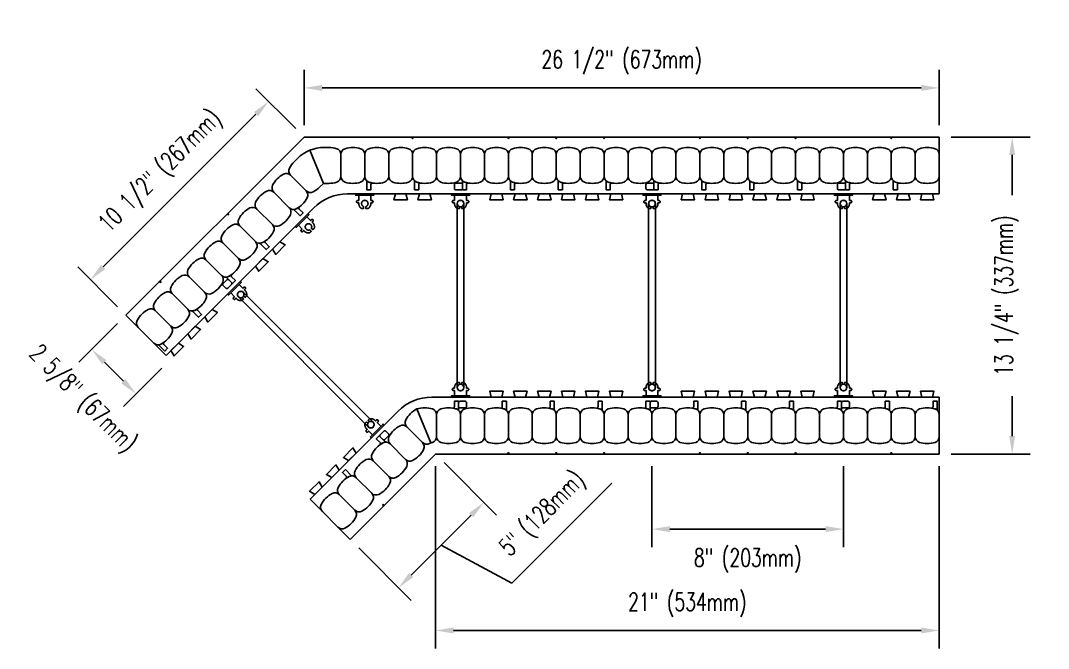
# Model space of a CAD drawing. Header units: inches. Extents: x 191.2 to 234.1, y 83.4 to 139.4.
# Drawn here: x 191.17 to 234.12, y 83.4 to 109.64 of the extents above; entities that cross this region are included whole.
import ezdxf

# ---------------------------------------------------------------- set-up
doc = ezdxf.new("R2010")
doc.units = ezdxf.units.IN
doc.header["$MEASUREMENT"] = 0
for name, color, linetype in [('line25', 2, 'Continuous'), ('LINE50', 5, 'Continuous'), ('LINE9', 9, 'Continuous'), ('TEXT', 4, 'Continuous')]:
    doc.layers.add(name, color=color, linetype=linetype)
doc.styles.add('DIM', font='romans.shx', dxfattribs={"width": 0.7})
doc.dimstyles.new('ext_8', dxfattribs={"dimscale": 8, "dimtxt": 0.09375, "dimasz": 0.09375, "dimexe": 0.09375, "dimexo": 0.0625, "dimgap": 0.0625, "dimtad": 1, "dimdec": 1, "dimzin": 3, "dimdsep": 46, "dimlunit": 4, "dimtxsty": 'DIM', "dimcen": 0.09, "dimdle": 0.09375, "dimclrt": 4, "dimadec": 0, "dimazin": 0, "dimtfac": 1, "dimtdec": 1, "dimtmove": 2, "dimatfit": 3, "dimfxl": 0, "dimfrac": 2, "dimtolj": 1, "dimtzin": 0, "dimarcsym": 0})

# ---------------------------------------------------------------- blocks, each defined once
blk = doc.blocks.new('*D16')
at = {"layer": 'Defpoints', "color": 0}
for p in [(229.556, 106.824), (203.025, 104.773), (229.556, 104.773)]:
    blk.add_point(p, dxfattribs=at)
at = {"layer": 'TEXT', "color": 0, "lineweight": -2}
for p, q in [((203.025, 105.273), (203.025, 107.574)), ((229.556, 105.273), (229.556, 107.574)), ((203.775, 106.824), (228.806, 106.824))]:
    blk.add_line(p, q, dxfattribs=at)
at = {"layer": 'TEXT', "color": 0}
for points in [[(203.775, 106.949), (203.775, 106.699), (203.025, 106.824)], [(228.806, 106.949), (228.806, 106.699), (229.556, 106.824)]]:
    blk.add_solid(points, dxfattribs=at)
at = {"layer": 'TEXT', "color": 4, "insert": (216.29, 107.895), "char_height": 0.75, "attachment_point": 5, "style": 'DIM'}
blk.add_mtext('\\A1;26 1/2" (673mm)', dxfattribs=at)
blk = doc.blocks.new('*D17')
at = {"layer": 'Defpoints', "color": 0}
for p in [(217.556, 91.523), (225.556, 91.523), (225.556, 88.388)]:
    blk.add_point(p, dxfattribs=at)
at = {"layer": 'TEXT', "color": 0, "lineweight": -2}
for p, q in [((217.556, 91.023), (217.556, 87.638)), ((225.556, 91.023), (225.556, 87.638)), ((218.306, 88.388), (224.806, 88.388))]:
    blk.add_line(p, q, dxfattribs=at)
at = {"layer": 'TEXT', "color": 0}
for points in [[(218.306, 88.513), (218.306, 88.263), (217.556, 88.388)], [(224.806, 88.513), (224.806, 88.263), (225.556, 88.388)]]:
    blk.add_solid(points, dxfattribs=at)
at = {"layer": 'TEXT', "color": 4, "insert": (221.556, 87.072), "char_height": 0.75, "attachment_point": 5, "style": 'DIM'}
blk.add_mtext('\\A1;8" (203mm)', dxfattribs=at)
blk = doc.blocks.new('*D18')
at = {"layer": 'Defpoints', "color": 0}
for p in [(229.556, 104.773), (232.605, 104.773), (229.556, 91.523)]:
    blk.add_point(p, dxfattribs=at)
at = {"layer": 'TEXT', "color": 0, "lineweight": -2}
for p, q in [((230.056, 104.773), (233.355, 104.773)), ((232.605, 104.023), (232.605, 102.348)), ((232.605, 92.273), (232.605, 93.948)), ((230.056, 91.523), (233.355, 91.523))]:
    blk.add_line(p, q, dxfattribs=at)
at = {"layer": 'TEXT', "color": 0}
for points in [[(232.48, 104.023), (232.73, 104.023), (232.605, 104.773)], [(232.48, 92.273), (232.73, 92.273), (232.605, 91.523)]]:
    blk.add_solid(points, dxfattribs=at)
at = {"layer": 'TEXT', "color": 4, "insert": (232.376, 98.148), "char_height": 0.75, "attachment_point": 5, "rotation": 90, "style": 'DIM'}
blk.add_mtext('\\A1;13 1/4" (337mm)', dxfattribs=at)
blk = doc.blocks.new('*D19')
at = {"layer": 'Defpoints', "color": 0}
for p in [(203.025, 104.773), (194.094, 98.811), (195.578, 97.327)]:
    blk.add_point(p, dxfattribs=at)
at = {"layer": 'TEXT', "color": 0, "lineweight": -2}
for p, q in [((202.671, 105.127), (201.01, 106.788)), ((201.01, 105.727), (194.624, 99.341)), ((195.225, 97.68), (193.564, 99.341))]:
    blk.add_line(p, q, dxfattribs=at)
at = {"layer": 'TEXT', "color": 0}
for points in [[(200.922, 105.816), (201.099, 105.639), (201.541, 106.258)], [(194.536, 99.43), (194.713, 99.253), (194.094, 98.811)]]:
    blk.add_solid(points, dxfattribs=at)
at = {"layer": 'TEXT', "color": 4, "insert": (197.06, 103.292), "char_height": 0.75, "attachment_point": 5, "rotation": 45, "style": 'DIM'}
blk.add_mtext('\\A1;10 1/2" (267mm)', dxfattribs=at)
blk = doc.blocks.new('*D20')
at = {"layer": 'Defpoints', "color": 0}
for p in [(195.578, 97.327), (197.435, 95.47), (196, 94.036)]:
    blk.add_point(p, dxfattribs=at)
at = {"layer": 'TEXT', "color": 0, "lineweight": -2}
for p, q in [((195.225, 96.973), (193.614, 95.362)), ((194.674, 95.362), (195.47, 94.566)), ((197.081, 95.117), (195.47, 93.506))]:
    blk.add_line(p, q, dxfattribs=at)
at = {"layer": 'TEXT', "color": 0}
for points in [[(194.763, 95.45), (194.586, 95.273), (194.144, 95.892)], [(195.558, 94.655), (195.381, 94.478), (196, 94.036)]]:
    blk.add_solid(points, dxfattribs=at)
at = {"layer": 'TEXT', "color": 4, "insert": (193.722, 93.791), "char_height": 0.75, "attachment_point": 5, "rotation": 315, "style": 'DIM'}
blk.add_mtext('\\A1;2 5/8" (67mm)', dxfattribs=at)
blk = doc.blocks.new('WEB8_CENTRE_TOP')
at = {"layer": 'LINE9'}
for p, q in [((-0.141, 7.688), (-0.141, 0)), ((0.141, 7.688), (0.141, 0))]:
    blk.add_line(p, q, dxfattribs=at)
for centre in [(0, 7.688), (0, 0)]:
    blk.add_circle(centre, 0.141, dxfattribs=at)
blk = doc.blocks.new('Connector')
blk.add_point((0.271, 0))
at = {"layer": 'LINE9'}
for p, q in [((0, 0.375), (0, -0.375)), ((0.062, -0.375), (0.062, 0.375)), ((0.281, 0.25), (0.062, 0.25))]:
    blk.add_line(p, q, dxfattribs=at)
for points, weights in [([(0.007, 0.375), (0.004, 0.375), (0, 0.375)], [1, 0.972587069138, 0.950305488115]), ([(0.327, 0.343), (0.308, 0.343), (0.281, 0.317), (0.281, 0.297)], [1, 0.85355339, 0.85355339, 1]), ([(0.328, 0.343), (0.327, 0.343), (0.327, 0.343)], [1, 0.70710678, 1]), ([(0.375, 0.297), (0.375, 0.317), (0.348, 0.343), (0.329, 0.343)], [1, 0.85355339, 0.85355339, 1]), ([(0.406, 0.25), (0.546, 0.25), (0.619, 0.131)], [0.958404415409, 0.794674173519, 0.864651571113]), ([(0.619, 0.052), (0.612, 0.049), (0.604, 0.049)], [0.83615024178, 0.892081430621, 1]), ([(0, -0.375), (0.004, -0.375), (0.007, -0.375)], [0.950305488115, 0.972587069138, 1]), ([(0.281, -0.297), (0.281, -0.317), (0.308, -0.343), (0.327, -0.343)], [1, 0.85355339, 0.85355339, 1]), ([(0.327, -0.343), (0.281, -0.343), (0.281, -0.297)], [1, 0.70710678, 1]), ([(0.329, -0.343), (0.348, -0.343), (0.375, -0.317), (0.375, -0.297)], [1, 0.85355339, 0.85355339, 1]), ([(0.375, -0.297), (0.375, -0.343), (0.329, -0.343)], [1, 0.70710678, 1]), ([(0.619, -0.131), (0.546, -0.25), (0.406, -0.25)], [0.864651574428, 0.794674169686, 0.958404415195]), ([(0.604, -0.049), (0.612, -0.049), (0.619, -0.052)], [1, 0.89208144177, 0.836150253337])]:
    blk.add_rational_spline(points, weights, degree=2, dxfattribs=at)
for points, degree in [([(0, 0.375), (0.002, 0.375), (0.005, 0.375), (0.007, 0.375)], 3), ([(0.007, 0.375), (0.021, 0.375), (0.051, 0.375), (0.062, 0.375), (0.062, 0.375)], 3), ([(0.281, 0.25), (0.281, 0.297)], 1), ([(0.327, 0.343), (0.327, 0.343), (0.328, 0.343), (0.328, 0.343)], 3), ([(0.328, 0.343), (0.329, 0.343), (0.329, 0.343), (0.329, 0.343)], 3), ([(0.375, 0.25), (0.375, 0.297)], 1), ([(0.406, 0.25), (0.375, 0.25)], 1), ([(0.406, 0.25), (0.406, 0.25)], 1), ([(0.406, 0.25), (0.406, 0.25)], 1), ([(0.406, 0.25), (0.406, 0.25)], 1), ([(0.406, 0.25), (0.406, 0.25)], 1), ([(0.406, 0.25), (0.406, 0.25)], 1), ([(0.406, 0.25), (0.406, 0.25)], 1), ([(0.406, 0.25), (0.406, 0.25)], 1), ([(0.406, 0.25), (0.406, 0.25)], 1), ([(0.406, 0.25), (0.406, 0.25)], 1), ([(0.406, 0.25), (0.406, 0.25)], 1), ([(0.406, 0.25), (0.406, 0.25)], 1), ([(0.406, 0.25), (0.406, 0.25)], 1), ([(0.406, 0.25), (0.406, 0.25)], 1), ([(0.406, 0.25), (0.406, 0.25)], 1), ([(0.406, 0.25), (0.406, 0.25)], 1), ([(0.406, 0.25), (0.406, 0.25)], 1), ([(0.406, 0.25), (0.406, 0.25)], 1), ([(0.406, 0.25), (0.406, 0.25)], 1), ([(0.406, 0.25), (0.406, 0.25)], 1), ([(0.406, 0.25), (0.406, 0.25)], 1), ([(0.406, 0.25), (0.406, 0.25)], 1), ([(0.406, 0.25), (0.406, 0.25)], 1), ([(0.406, 0.25), (0.406, 0.25)], 1), ([(0.406, 0.25), (0.406, 0.25)], 1), ([(0.604, 0.049), (0.532, 0.049)], 1), ([(0.532, 0.049), (0.532, 0.049)], 1), ([(0.532, 0.049), (0.532, 0.049)], 1), ([(0.532, 0.049), (0.532, 0.049)], 1), ([(0.532, 0.049), (0.532, 0.049)], 1), ([(0.532, 0.049), (0.532, 0.049)], 1), ([(0.532, 0.049), (0.532, 0.049)], 1), ([(0.532, 0.049), (0.532, 0.049)], 1), ([(0.532, 0.049), (0.532, 0.049)], 1), ([(0.532, 0.049), (0.532, 0.049)], 1), ([(0.532, 0.049), (0.532, 0.049)], 1), ([(0.604, 0.049), (0.609, 0.049), (0.614, 0.05), (0.619, 0.052)], 3), ([(0.604, 0.049), (0.604, 0.049)], 1), ([(0.604, 0.049), (0.604, 0.049)], 1), ([(0.604, 0.049), (0.604, 0.049)], 1), ([(0.604, 0.049), (0.604, 0.049)], 1), ([(0.619, 0.131), (0.619, 0.052)], 1), ([(0.619, 0.131), (0.619, 0.131)], 1), ([(0.619, 0.131), (0.619, 0.131)], 1), ([(0.619, 0.131), (0.619, 0.131)], 1), ([(0.619, 0.131), (0.619, 0.131)], 1), ([(0.007, -0.375), (0.005, -0.375), (0.002, -0.375), (0, -0.375)], 3), ([(0.062, -0.375), (0.062, -0.375), (0.051, -0.375), (0.021, -0.375), (0.007, -0.375)], 3), ([(0.062, -0.25), (0.281, -0.25)], 1), ([(0.281, -0.297), (0.281, -0.25)], 1), ([(0.281, -0.25), (0.281, -0.297)], 1), ([(0.328, -0.343), (0.328, -0.343), (0.327, -0.343), (0.327, -0.343)], 3), ([(0.329, -0.343), (0.329, -0.343), (0.329, -0.343), (0.328, -0.343)], 3), ([(0.375, -0.25), (0.375, -0.297)], 1), ([(0.375, -0.297), (0.375, -0.25)], 1), ([(0.406, -0.25), (0.375, -0.25)], 1), ([(0.406, -0.25), (0.406, -0.25)], 1), ([(0.406, -0.25), (0.406, -0.25)], 1), ([(0.406, -0.25), (0.406, -0.25)], 1), ([(0.406, -0.25), (0.406, -0.25)], 1), ([(0.406, -0.25), (0.406, -0.25)], 1), ([(0.406, -0.25), (0.406, -0.25)], 1), ([(0.406, -0.25), (0.406, -0.25)], 1), ([(0.406, -0.25), (0.406, -0.25)], 1), ([(0.406, -0.25), (0.406, -0.25)], 1), ([(0.406, -0.25), (0.406, -0.25)], 1), ([(0.406, -0.25), (0.406, -0.25)], 1), ([(0.532, -0.049), (0.604, -0.049)], 1), ([(0.604, -0.049), (0.58, -0.049), (0.556, -0.049), (0.532, -0.049)], 3), ([(0.532, -0.049), (0.532, -0.049)], 1), ([(0.532, -0.049), (0.532, -0.049)], 1), ([(0.532, -0.049), (0.532, -0.049)], 1), ([(0.532, -0.049), (0.532, -0.049)], 1), ([(0.619, -0.052), (0.614, -0.05), (0.609, -0.049), (0.604, -0.049)], 3), ([(0.604, -0.049), (0.604, -0.049)], 1), ([(0.604, -0.049), (0.604, -0.049)], 1), ([(0.604, -0.049), (0.604, -0.049)], 1), ([(0.604, -0.049), (0.604, -0.049)], 1), ([(0.604, -0.049), (0.604, -0.049)], 1), ([(0.604, -0.049), (0.604, -0.049)], 1), ([(0.604, -0.049), (0.604, -0.049)], 1), ([(0.604, -0.049), (0.604, -0.049)], 1), ([(0.619, -0.052), (0.619, -0.131)], 1), ([(0.619, -0.131), (0.619, -0.131)], 1), ([(0.619, -0.131), (0.619, -0.131)], 1), ([(0.619, -0.131), (0.619, -0.131)], 1), ([(0.619, -0.131), (0.619, -0.131)], 1)]:
    blk.add_open_spline(points, degree=degree, dxfattribs=at)
for points, weights, knots in [([(0.062, 0.375), (0.062, 0.375), (0.046, 0.375), (0.03, 0.375), (0.007, 0.375)], [0.868718858569, 0.861102746415, 1, 0.861102734288, 0.868718859898], [0, 0, 0, 0.5, 0.5, 1, 1, 1]), ([(0.532, 0.049), (0.472, 0.203), (0.333, 0.113), (0.157, 0), (0.333, -0.113), (0.472, -0.203), (0.532, -0.049)], [0.899508922286, 0.599718215298, 1, 0.54226024, 1, 0.599718224335, 0.899508908749], [0, 0, 0, 0.318112, 0.318112, 0.681888, 0.681888, 1, 1, 1]), ([(0.007, -0.375), (0.03, -0.375), (0.046, -0.375), (0.062, -0.375), (0.062, -0.375)], [0.868718859319, 0.861102739573, 1, 0.861102742958, 0.868718858948], [0, 0, 0, 0.5, 0.5, 1, 1, 1])]:
    blk.add_rational_spline(points, weights, degree=2, knots=knots, dxfattribs=at)
blk = doc.blocks.new('*D22')
at = {"layer": 'Defpoints', "color": 0}
for p in [(208.513, 91.523), (204.948, 87.957), (206.967, 85.938)]:
    blk.add_point(p, dxfattribs=at)
at = {"layer": 'TEXT', "color": 0, "lineweight": -2}
for p, q in [((208.867, 91.17), (211.063, 88.974)), ((211.704, 86.13), (215.876, 90.302)), ((210.002, 88.974), (207.497, 86.469)), ((208.75, 87.721), (211.704, 86.13)), ((205.301, 87.604), (207.497, 85.408))]:
    blk.add_line(p, q, dxfattribs=at)
at = {"layer": 'TEXT', "color": 0}
for points in [[(209.914, 89.062), (210.09, 88.885), (210.532, 89.504)], [(207.409, 86.557), (207.585, 86.38), (206.967, 85.938)]]:
    blk.add_solid(points, dxfattribs=at)
at = {"layer": 'TEXT', "color": 4, "insert": (213.033, 88.974), "char_height": 0.75, "attachment_point": 5, "rotation": 45, "style": 'DIM'}
blk.add_mtext('\\A1;5" (128mm)', dxfattribs=at)
blk = doc.blocks.new('*D23')
at = {"layer": 'Defpoints', "color": 0}
for p in [(208.513, 91.523), (229.556, 91.523), (229.556, 84.151)]:
    blk.add_point(p, dxfattribs=at)
at = {"layer": 'TEXT', "color": 0, "lineweight": -2}
for p, q in [((208.513, 91.023), (208.513, 83.401)), ((229.556, 91.023), (229.556, 83.401)), ((209.263, 84.151), (228.806, 84.151))]:
    blk.add_line(p, q, dxfattribs=at)
at = {"layer": 'TEXT', "color": 0}
for points in [[(209.263, 84.276), (209.263, 84.026), (208.513, 84.151)], [(228.806, 84.276), (228.806, 84.026), (229.556, 84.151)]]:
    blk.add_solid(points, dxfattribs=at)
at = {"layer": 'TEXT', "color": 4, "insert": (219.035, 85.222), "char_height": 0.75, "attachment_point": 5, "style": 'DIM'}
blk.add_mtext('\\A1;21" (534mm)', dxfattribs=at)

msp = doc.modelspace()

# ---------------------------------------------------------------- linework, layer by layer
at = {"layer": 'line25'}
for p, q in [((204.837, 102.398), (229.556, 102.398)), ((197.258, 95.647), (203.423, 101.812)), ((208.358, 93.898), (229.556, 93.898)), ((203.268, 89.637), (206.944, 93.312))]:
    msp.add_line(p, q, dxfattribs=at)
for points in [[(206.837, 102.398), (206.775, 102.148), (207.337, 102.148), (207.275, 102.398)], [(207.837, 102.398), (207.775, 102.148), (208.337, 102.148), (208.275, 102.398)], [(210.837, 102.398), (210.775, 102.148), (211.337, 102.148), (211.275, 102.398)], [(211.837, 102.398), (211.775, 102.148), (212.337, 102.148), (212.275, 102.398)], [(212.837, 102.398), (212.775, 102.148), (213.337, 102.148), (213.275, 102.398)], [(213.837, 102.398), (213.775, 102.148), (214.337, 102.148), (214.275, 102.398)], [(214.837, 102.398), (214.775, 102.148), (215.337, 102.148), (215.275, 102.398)], [(215.837, 102.398), (215.775, 102.148), (216.337, 102.148), (216.275, 102.398)], [(218.837, 102.398), (218.775, 102.148), (219.337, 102.148), (219.275, 102.398)], [(219.837, 102.398), (219.775, 102.148), (220.337, 102.148), (220.275, 102.398)], [(220.837, 102.398), (220.775, 102.148), (221.337, 102.148), (221.275, 102.398)], [(221.837, 102.398), (221.775, 102.148), (222.337, 102.148), (222.275, 102.398)], [(222.837, 102.398), (222.775, 102.148), (223.337, 102.148), (223.275, 102.398)], [(223.837, 102.398), (223.775, 102.148), (224.337, 102.148), (224.275, 102.398)], [(226.837, 102.398), (226.775, 102.148), (227.337, 102.148), (227.275, 102.398)], [(227.837, 102.398), (227.775, 102.148), (228.337, 102.148), (228.275, 102.398)], [(228.837, 102.398), (228.775, 102.148), (229.337, 102.148), (229.275, 102.398)], [(201.699, 100.089), (201.832, 99.868), (202.23, 100.265), (202.009, 100.398)], [(200.992, 99.382), (201.125, 99.161), (201.523, 99.558), (201.302, 99.691)], [(198.871, 97.26), (199.004, 97.039), (199.401, 97.437), (199.18, 97.57)], [(198.164, 96.553), (198.296, 96.332), (198.694, 96.73), (198.473, 96.863)], [(197.457, 95.846), (197.589, 95.625), (197.987, 96.023), (197.766, 96.156)], [(210.837, 93.898), (210.775, 94.148), (211.337, 94.148), (211.275, 93.898)], [(211.837, 93.898), (211.775, 94.148), (212.337, 94.148), (212.275, 93.898)], [(212.837, 93.898), (212.775, 94.148), (213.337, 94.148), (213.275, 93.898)], [(213.837, 93.898), (213.775, 94.148), (214.337, 94.148), (214.275, 93.898)], [(214.837, 93.898), (214.775, 94.148), (215.337, 94.148), (215.275, 93.898)], [(215.837, 93.898), (215.775, 94.148), (216.337, 94.148), (216.275, 93.898)], [(218.837, 93.898), (218.775, 94.148), (219.337, 94.148), (219.275, 93.898)], [(219.837, 93.898), (219.775, 94.148), (220.337, 94.148), (220.275, 93.898)], [(220.837, 93.898), (220.775, 94.148), (221.337, 94.148), (221.275, 93.898)], [(221.837, 93.898), (221.775, 94.148), (222.337, 94.148), (222.275, 93.898)], [(222.837, 93.898), (222.775, 94.148), (223.337, 94.148), (223.275, 93.898)], [(223.837, 93.898), (223.775, 94.148), (224.337, 94.148), (224.275, 93.898)], [(226.837, 93.898), (226.775, 94.148), (227.337, 94.148), (227.275, 93.898)], [(227.837, 93.898), (227.775, 94.148), (228.337, 94.148), (228.275, 93.898)], [(228.837, 93.898), (228.775, 94.148), (229.337, 94.148), (229.275, 93.898)], [(204.881, 91.25), (204.66, 91.383), (205.058, 91.78), (205.191, 91.559)], [(204.174, 90.543), (203.953, 90.675), (204.351, 91.073), (204.484, 90.852)], [(203.467, 89.836), (203.246, 89.968), (203.644, 90.366), (203.777, 90.145)]]:
    msp.add_lwpolyline(points, close=True, dxfattribs=at)
for centre in [(204.837, 100.398), (208.358, 91.898)]:
    msp.add_arc(centre, 2, 90, 135, dxfattribs=at)
at = {"layer": 'LINE50'}
for p, q in [((203.025, 104.773), (195.578, 97.327)), ((229.556, 104.773), (203.025, 104.773)), ((229.556, 102.398), (229.556, 104.773)), ((195.578, 97.327), (197.258, 95.647)), ((229.556, 93.898), (229.556, 91.523)), ((208.513, 91.523), (204.948, 87.957)), ((229.556, 91.523), (208.513, 91.523)), ((204.948, 87.957), (203.268, 89.637))]:
    msp.add_line(p, q, dxfattribs=at)
at = {"layer": 'LINE9'}
for p, q in [((203.828, 102.836), (203.255, 104.217)), ((204.056, 104.336), (203.853, 104.336)), ((202.605, 103.735), (202.749, 103.878)), ((203.666, 102.674), (203.828, 102.836)), ((204.056, 102.836), (203.828, 102.836)), ((209.577, 102.567), (209.556, 102.567)), ((209.535, 93.73), (209.556, 93.73)), ((207.732, 93.41), (208.318, 91.994))]:
    msp.add_line(p, q, dxfattribs=at)
for points in [[(207.587, 104.773), (207.556, 104.709), (207.525, 104.773)], [(211.587, 104.773), (211.556, 104.709), (211.525, 104.773)], [(213.587, 104.773), (213.556, 104.709), (213.525, 104.773)], [(215.587, 104.773), (215.556, 104.709), (215.525, 104.773)], [(219.587, 104.773), (219.556, 104.709), (219.525, 104.773)], [(221.587, 104.773), (221.556, 104.709), (221.525, 104.773)], [(223.587, 104.773), (223.556, 104.709), (223.525, 104.773)], [(227.587, 104.773), (227.556, 104.709), (227.525, 104.773)], [(199.843, 101.591), (199.867, 101.524), (199.799, 101.547)], [(197.015, 98.763), (197.038, 98.695), (196.971, 98.719)], [(211.587, 91.523), (211.556, 91.588), (211.525, 91.523)], [(213.587, 91.523), (213.556, 91.588), (213.525, 91.523)], [(215.587, 91.523), (215.556, 91.588), (215.525, 91.523)], [(219.587, 91.523), (219.556, 91.588), (219.525, 91.523)], [(221.587, 91.523), (221.556, 91.588), (221.525, 91.523)], [(223.587, 91.523), (223.556, 91.588), (223.525, 91.523)], [(227.587, 91.523), (227.556, 91.588), (227.525, 91.523)], [(206.384, 89.394), (206.316, 89.417), (206.34, 89.35)]]:
    msp.add_lwpolyline(points, close=True, dxfattribs=at)
for points in [[(204.056, 102.836, 0.078351), (204.383, 102.887, 0.325305), (204.556, 103.125), (204.556, 104.046, 0.325305), (204.383, 104.284, 0.078351), (204.056, 104.336, 0.325305)], [(202.605, 103.735, 0.078351), (202.411, 103.467, 0.325305), (202.456, 103.177), (203.108, 102.525, 0.325305), (203.398, 102.479, 0.157671)], [(203.398, 102.479, 0.078351), (203.666, 102.674, 0.325305)], [(207.272, 92.949, -0.156977), (207.732, 93.41, -0.325305)], [(208.383, 93.409, 0.156977), (207.732, 93.41, 0.325305)], [(208.318, 91.994, 0.015781), (208.383, 92.012, 0.325305), (208.556, 92.25), (208.556, 93.171, 0.325305), (208.383, 93.409, 0.157671)], [(208.318, 91.994, -0.015781), (208.26, 91.961, -0.325305), (207.969, 92.007), (207.318, 92.658, -0.325305), (207.272, 92.949, -0.157671)]]:
    msp.add_lwpolyline(points, format="xyb", dxfattribs=at)
for points in [[(204.729, 102.887, 0.157671), (205.383, 102.887, 0.325305), (205.556, 103.125), (205.556, 104.046, 0.325305), (205.383, 104.284, 0.157671), (204.729, 104.284, 0.325305), (204.556, 104.046), (204.556, 103.125, 0.325305)], [(205.729, 102.887, 0.157671), (206.383, 102.887, 0.325305), (206.556, 103.125), (206.556, 104.046, 0.325305), (206.383, 104.284, 0.157671), (205.729, 104.284, 0.325305), (205.556, 104.046), (205.556, 103.125, 0.325305)], [(206.729, 102.887, 0.157671), (207.383, 102.887, 0.325305), (207.556, 103.125), (207.556, 104.046, 0.325305), (207.383, 104.284, 0.157671), (206.729, 104.284, 0.325305), (206.556, 104.046), (206.556, 103.125, 0.325305)], [(207.729, 102.887, 0.157671), (208.383, 102.887, 0.325305), (208.556, 103.125), (208.556, 104.046, 0.325305), (208.383, 104.284, 0.157671), (207.729, 104.284, 0.325305), (207.556, 104.046), (207.556, 103.125, 0.325305)], [(208.729, 102.887, 0.157671), (209.383, 102.887, 0.325305), (209.556, 103.125), (209.556, 104.046, 0.325305), (209.383, 104.284, 0.157671), (208.729, 104.284, 0.325305), (208.556, 104.046), (208.556, 103.125, 0.325305)], [(209.729, 102.887, 0.157671), (210.383, 102.887, 0.325305), (210.556, 103.125), (210.556, 104.046, 0.325305), (210.383, 104.284, 0.157671), (209.729, 104.284, 0.325305), (209.556, 104.046), (209.556, 103.125, 0.325305)], [(210.729, 102.887, 0.157671), (211.383, 102.887, 0.325305), (211.556, 103.125), (211.556, 104.046, 0.325305), (211.383, 104.284, 0.157671), (210.729, 104.284, 0.325305), (210.556, 104.046), (210.556, 103.125, 0.325305)], [(211.729, 102.887, 0.157671), (212.383, 102.887, 0.325305), (212.556, 103.125), (212.556, 104.046, 0.325305), (212.383, 104.284, 0.157671), (211.729, 104.284, 0.325305), (211.556, 104.046), (211.556, 103.125, 0.325305)], [(212.729, 102.887, 0.157671), (213.383, 102.887, 0.325305), (213.556, 103.125), (213.556, 104.046, 0.325305), (213.383, 104.284, 0.157671), (212.729, 104.284, 0.325305), (212.556, 104.046), (212.556, 103.125, 0.325305)], [(213.729, 102.887, 0.157671), (214.383, 102.887, 0.325305), (214.556, 103.125), (214.556, 104.046, 0.325305), (214.383, 104.284, 0.157671), (213.729, 104.284, 0.325305), (213.556, 104.046), (213.556, 103.125, 0.325305)], [(214.729, 102.887, 0.157671), (215.383, 102.887, 0.325305), (215.556, 103.125), (215.556, 104.046, 0.325305), (215.383, 104.284, 0.157671), (214.729, 104.284, 0.325305), (214.556, 104.046), (214.556, 103.125, 0.325305)], [(215.729, 102.887, 0.157671), (216.383, 102.887, 0.325305), (216.556, 103.125), (216.556, 104.046, 0.325305), (216.383, 104.284, 0.157671), (215.729, 104.284, 0.325305), (215.556, 104.046), (215.556, 103.125, 0.325305)], [(216.729, 102.887, 0.157671), (217.383, 102.887, 0.325305), (217.556, 103.125), (217.556, 104.046, 0.325305), (217.383, 104.284, 0.157671), (216.729, 104.284, 0.325305), (216.556, 104.046), (216.556, 103.125, 0.325305)], [(217.729, 102.887, 0.157671), (218.383, 102.887, 0.325305), (218.556, 103.125), (218.556, 104.046, 0.325305), (218.383, 104.284, 0.157671), (217.729, 104.284, 0.325305), (217.556, 104.046), (217.556, 103.125, 0.325305)], [(218.729, 102.887, 0.157671), (219.383, 102.887, 0.325305), (219.556, 103.125), (219.556, 104.046, 0.325305), (219.383, 104.284, 0.157671), (218.729, 104.284, 0.325305), (218.556, 104.046), (218.556, 103.125, 0.325305)], [(219.729, 102.887, 0.157671), (220.383, 102.887, 0.325305), (220.556, 103.125), (220.556, 104.046, 0.325305), (220.383, 104.284, 0.157671), (219.729, 104.284, 0.325305), (219.556, 104.046), (219.556, 103.125, 0.325305)], [(220.729, 102.887, 0.157671), (221.383, 102.887, 0.325305), (221.556, 103.125), (221.556, 104.046, 0.325305), (221.383, 104.284, 0.157671), (220.729, 104.284, 0.325305), (220.556, 104.046), (220.556, 103.125, 0.325305)], [(221.729, 102.887, 0.157671), (222.383, 102.887, 0.325305), (222.556, 103.125), (222.556, 104.046, 0.325305), (222.383, 104.284, 0.157671), (221.729, 104.284, 0.325305), (221.556, 104.046), (221.556, 103.125, 0.325305)], [(222.729, 102.887, 0.157671), (223.383, 102.887, 0.325305), (223.556, 103.125), (223.556, 104.046, 0.325305), (223.383, 104.284, 0.157671), (222.729, 104.284, 0.325305), (222.556, 104.046), (222.556, 103.125, 0.325305)], [(223.729, 102.887, 0.157671), (224.383, 102.887, 0.325305), (224.556, 103.125), (224.556, 104.046, 0.325305), (224.383, 104.284, 0.157671), (223.729, 104.284, 0.325305), (223.556, 104.046), (223.556, 103.125, 0.325305)], [(224.729, 102.887, 0.157671), (225.383, 102.887, 0.325305), (225.556, 103.125), (225.556, 104.046, 0.325305), (225.383, 104.284, 0.157671), (224.729, 104.284, 0.325305), (224.556, 104.046), (224.556, 103.125, 0.325305)], [(225.729, 102.887, 0.157671), (226.383, 102.887, 0.325305), (226.556, 103.125), (226.556, 104.046, 0.325305), (226.383, 104.284, 0.157671), (225.729, 104.284, 0.325305), (225.556, 104.046), (225.556, 103.125, 0.325305)], [(226.729, 102.887, 0.157671), (227.383, 102.887, 0.325305), (227.556, 103.125), (227.556, 104.046, 0.325305), (227.383, 104.284, 0.157671), (226.729, 104.284, 0.325305), (226.556, 104.046), (226.556, 103.125, 0.325305)], [(227.729, 102.887, 0.157671), (228.383, 102.887, 0.325305), (228.556, 103.125), (228.556, 104.046, 0.325305), (228.383, 104.284, 0.157671), (227.729, 104.284, 0.325305), (227.556, 104.046), (227.556, 103.125, 0.325305)], [(228.729, 102.887, 0.157671), (229.383, 102.887, 0.325305), (229.556, 103.125), (229.556, 104.046, 0.325305), (229.383, 104.284, 0.157671), (228.729, 104.284, 0.325305), (228.556, 104.046), (228.556, 103.125, 0.325305)], [(202.691, 101.772, 0.157671), (203.154, 102.235, 0.325305), (203.108, 102.525), (202.456, 103.177, 0.325305), (202.166, 103.222, 0.157671), (201.704, 102.76, 0.325305), (201.749, 102.469), (202.401, 101.818, 0.325305)], [(205.729, 102.887, 0.037267), (205.883, 102.85, 0.463036), (205.81, 102.788), (205.81, 102.567), (205.639, 102.567), (205.639, 102.913, 0.189002), (205.623, 102.955, 0.128407)], [(207.729, 102.887, 0.037267), (207.883, 102.85, 0.463036), (207.81, 102.788), (207.81, 102.567), (207.639, 102.567), (207.639, 102.913, 0.189002), (207.623, 102.955, 0.128407)], [(209.364, 102.567), (209.577, 102.567, 0.414214), (209.639, 102.629), (209.639, 102.782, 0.414214), (209.577, 102.844), (209.364, 102.844, 0.414214), (209.302, 102.782), (209.302, 102.629, 0.414214)], [(209.729, 102.887, 0.037267), (209.883, 102.85, 0.463036), (209.81, 102.788), (209.81, 102.567), (209.639, 102.567), (209.639, 102.913, 0.189002), (209.623, 102.955, 0.128407)], [(211.729, 102.887, 0.037267), (211.883, 102.85, 0.463036), (211.81, 102.788), (211.81, 102.567), (211.639, 102.567), (211.639, 102.913, 0.189002), (211.623, 102.955, 0.128407)], [(213.729, 102.887, 0.037267), (213.883, 102.85, 0.463036), (213.81, 102.788), (213.81, 102.567), (213.639, 102.567), (213.639, 102.913, 0.189002), (213.623, 102.955, 0.128407)], [(215.729, 102.887, 0.037267), (215.883, 102.85, 0.463036), (215.81, 102.788), (215.81, 102.567), (215.639, 102.567), (215.639, 102.913, 0.189002), (215.623, 102.955, 0.128407)], [(217.364, 102.567), (217.577, 102.567, 0.414214), (217.639, 102.629), (217.639, 102.782, 0.414214), (217.577, 102.844), (217.364, 102.844, 0.414214), (217.302, 102.782), (217.302, 102.629, 0.414214)], [(217.729, 102.887, 0.037267), (217.883, 102.85, 0.463036), (217.81, 102.788), (217.81, 102.567), (217.639, 102.567), (217.639, 102.913, 0.189002), (217.623, 102.955, 0.128407)], [(219.729, 102.887, 0.037267), (219.883, 102.85, 0.463036), (219.81, 102.788), (219.81, 102.567), (219.639, 102.567), (219.639, 102.913, 0.189002), (219.623, 102.955, 0.128407)], [(221.729, 102.887, 0.037267), (221.883, 102.85, 0.463036), (221.81, 102.788), (221.81, 102.567), (221.639, 102.567), (221.639, 102.913, 0.189002), (221.623, 102.955, 0.128407)], [(223.729, 102.887, 0.037267), (223.883, 102.85, 0.463036), (223.81, 102.788), (223.81, 102.567), (223.639, 102.567), (223.639, 102.913, 0.189002), (223.623, 102.955, 0.128407)], [(225.364, 102.567), (225.577, 102.567, 0.414214), (225.639, 102.629), (225.639, 102.782, 0.414214), (225.577, 102.844), (225.364, 102.844, 0.414214), (225.302, 102.782), (225.302, 102.629, 0.414214)], [(225.729, 102.887, 0.037267), (225.883, 102.85, 0.463036), (225.81, 102.788), (225.81, 102.567), (225.639, 102.567), (225.639, 102.913, 0.189002), (225.623, 102.955, 0.128407)], [(227.729, 102.887, 0.037267), (227.883, 102.85, 0.463036), (227.81, 102.788), (227.81, 102.567), (227.639, 102.567), (227.639, 102.913, 0.189002), (227.623, 102.955, 0.128407)], [(201.984, 101.065, 0.157671), (202.447, 101.527, 0.325305), (202.401, 101.818), (201.749, 102.469, 0.325305), (201.459, 102.515, 0.157671), (200.996, 102.053, 0.325305), (201.042, 101.762), (201.694, 101.111, 0.325305)], [(201.277, 100.358, 0.157671), (201.739, 100.82, 0.325305), (201.694, 101.111), (201.042, 101.762, 0.325305), (200.752, 101.808, 0.157671), (200.289, 101.346, 0.325305), (200.335, 101.055), (200.986, 100.404, 0.325305)], [(202.691, 101.772, 0.037267), (202.826, 101.855, 0.463036), (202.819, 101.76), (202.975, 101.603), (202.854, 101.482), (202.61, 101.727, 0.189002), (202.568, 101.745, 0.128407)], [(200.57, 99.651, 0.157671), (201.032, 100.113, 0.325305), (200.986, 100.404), (200.335, 101.055, 0.325305), (200.045, 101.101, 0.157671), (199.582, 100.639, 0.325305), (199.628, 100.348), (200.279, 99.697, 0.325305)], [(199.863, 98.944, 0.157671), (200.325, 99.406, 0.325305), (200.279, 99.697), (199.628, 100.348, 0.325305), (199.337, 100.394, 0.157671), (198.875, 99.932, 0.325305), (198.921, 99.641), (199.572, 98.99, 0.325305)], [(201.277, 100.358, 0.037267), (201.412, 100.44, 0.463036), (201.404, 100.345), (201.561, 100.189), (201.44, 100.068), (201.196, 100.313, 0.189002), (201.154, 100.331, 0.128407)], [(199.156, 98.237, 0.157671), (199.618, 98.699, 0.325305), (199.572, 98.99), (198.921, 99.641, 0.325305), (198.63, 99.687, 0.157671), (198.168, 99.224, 0.325305), (198.214, 98.934), (198.865, 98.283, 0.325305)], [(198.449, 97.53, 0.157671), (198.911, 97.992, 0.325305), (198.865, 98.283), (198.214, 98.934, 0.325305), (197.923, 98.98, 0.157671), (197.461, 98.517, 0.325305), (197.507, 98.227), (198.158, 97.575, 0.325305)], [(199.832, 98.459), (199.982, 98.609, 0.414214), (199.982, 98.698), (199.874, 98.806, 0.414214), (199.786, 98.806), (199.635, 98.656, 0.414214), (199.635, 98.567), (199.743, 98.459, 0.414214)], [(199.863, 98.944, 0.037267), (199.998, 99.026, 0.463036), (199.99, 98.931), (200.147, 98.774), (200.026, 98.654), (199.781, 98.898, 0.189002), (199.739, 98.917, 0.128407)], [(197.742, 96.823, 0.157671), (198.204, 97.285, 0.325305), (198.158, 97.575), (197.507, 98.227, 0.325305), (197.216, 98.273, 0.157671), (196.754, 97.81, 0.325305), (196.8, 97.52), (197.451, 96.868, 0.325305)], [(197.034, 96.115, 0.157671), (197.497, 96.578, 0.325305), (197.451, 96.868), (196.8, 97.52, 0.325305), (196.509, 97.566, 0.157671), (196.047, 97.103, 0.325305), (196.092, 96.813), (196.744, 96.161, 0.325305)], [(198.449, 97.53, 0.037267), (198.584, 97.612, 0.463036), (198.576, 97.517), (198.733, 97.36), (198.612, 97.239), (198.367, 97.484, 0.189002), (198.325, 97.502, 0.128407)], [(197.034, 96.115, 0.037267), (197.169, 96.198, 0.463036), (197.162, 96.103), (197.318, 95.946), (197.198, 95.825), (196.953, 96.07, 0.189002), (196.911, 96.088, 0.128407)], [(209.383, 93.409, 0.037267), (209.229, 93.446, 0.463036), (209.302, 93.508), (209.302, 93.73), (209.473, 93.73), (209.473, 93.384, 0.189002), (209.489, 93.341, 0.128407)], [(209.473, 93.515, 0.414214), (209.535, 93.452), (209.748, 93.452, 0.414214), (209.81, 93.515), (209.81, 93.667, 0.414214), (209.748, 93.73), (209.535, 93.73, 0.414214), (209.473, 93.667)], [(211.383, 93.409, 0.037267), (211.229, 93.446, 0.463036), (211.302, 93.508), (211.302, 93.73), (211.473, 93.73), (211.473, 93.384, 0.189002), (211.489, 93.341, 0.128407)], [(213.383, 93.409, 0.037267), (213.229, 93.446, 0.463036), (213.302, 93.508), (213.302, 93.73), (213.473, 93.73), (213.473, 93.384, 0.189002), (213.489, 93.341, 0.128407)], [(215.383, 93.409, 0.037267), (215.229, 93.446, 0.463036), (215.302, 93.508), (215.302, 93.73), (215.473, 93.73), (215.473, 93.384, 0.189002), (215.489, 93.341, 0.128407)], [(217.383, 93.409, 0.037267), (217.229, 93.446, 0.463036), (217.302, 93.508), (217.302, 93.73), (217.473, 93.73), (217.473, 93.384, 0.189002), (217.489, 93.341, 0.128407)], [(217.473, 93.515, 0.414214), (217.535, 93.452), (217.748, 93.452, 0.414214), (217.81, 93.515), (217.81, 93.667, 0.414214), (217.748, 93.73), (217.535, 93.73, 0.414214), (217.473, 93.667)], [(219.383, 93.409, 0.037267), (219.229, 93.446, 0.463036), (219.302, 93.508), (219.302, 93.73), (219.473, 93.73), (219.473, 93.384, 0.189002), (219.489, 93.341, 0.128407)], [(221.383, 93.409, 0.037267), (221.229, 93.446, 0.463036), (221.302, 93.508), (221.302, 93.73), (221.473, 93.73), (221.473, 93.384, 0.189002), (221.489, 93.341, 0.128407)], [(223.383, 93.409, 0.037267), (223.229, 93.446, 0.463036), (223.302, 93.508), (223.302, 93.73), (223.473, 93.73), (223.473, 93.384, 0.189002), (223.489, 93.341, 0.128407)], [(225.383, 93.409, 0.037267), (225.229, 93.446, 0.463036), (225.302, 93.508), (225.302, 93.73), (225.473, 93.73), (225.473, 93.384, 0.189002), (225.489, 93.341, 0.128407)], [(225.473, 93.515, 0.414214), (225.535, 93.452), (225.748, 93.452, 0.414214), (225.81, 93.515), (225.81, 93.667, 0.414214), (225.748, 93.73), (225.535, 93.73, 0.414214), (225.473, 93.667)], [(227.383, 93.409, 0.037267), (227.229, 93.446, 0.463036), (227.302, 93.508), (227.302, 93.73), (227.473, 93.73), (227.473, 93.384, 0.189002), (227.489, 93.341, 0.128407)], [(229.383, 93.409, 0.037267), (229.229, 93.446, 0.463036), (229.302, 93.508), (229.302, 93.73), (229.473, 93.73), (229.473, 93.384, 0.189002), (229.489, 93.341, 0.128407)], [(208.729, 93.409, -0.157671), (209.383, 93.409, -0.325305), (209.556, 93.171), (209.556, 92.25, -0.325305), (209.383, 92.012, -0.157671), (208.729, 92.012, -0.325305), (208.556, 92.25), (208.556, 93.171, -0.325305)], [(209.729, 93.409, -0.157671), (210.383, 93.409, -0.325305), (210.556, 93.171), (210.556, 92.25, -0.325305), (210.383, 92.012, -0.157671), (209.729, 92.012, -0.325305), (209.556, 92.25), (209.556, 93.171, -0.325305)], [(210.729, 93.409, -0.157671), (211.383, 93.409, -0.325305), (211.556, 93.171), (211.556, 92.25, -0.325305), (211.383, 92.012, -0.157671), (210.729, 92.012, -0.325305), (210.556, 92.25), (210.556, 93.171, -0.325305)], [(211.729, 93.409, -0.157671), (212.383, 93.409, -0.325305), (212.556, 93.171), (212.556, 92.25, -0.325305), (212.383, 92.012, -0.157671), (211.729, 92.012, -0.325305), (211.556, 92.25), (211.556, 93.171, -0.325305)], [(212.729, 93.409, -0.157671), (213.383, 93.409, -0.325305), (213.556, 93.171), (213.556, 92.25, -0.325305), (213.383, 92.012, -0.157671), (212.729, 92.012, -0.325305), (212.556, 92.25), (212.556, 93.171, -0.325305)], [(213.729, 93.409, -0.157671), (214.383, 93.409, -0.325305), (214.556, 93.171), (214.556, 92.25, -0.325305), (214.383, 92.012, -0.157671), (213.729, 92.012, -0.325305), (213.556, 92.25), (213.556, 93.171, -0.325305)], [(214.729, 93.409, -0.157671), (215.383, 93.409, -0.325305), (215.556, 93.171), (215.556, 92.25, -0.325305), (215.383, 92.012, -0.157671), (214.729, 92.012, -0.325305), (214.556, 92.25), (214.556, 93.171, -0.325305)], [(215.729, 93.409, -0.157671), (216.383, 93.409, -0.325305), (216.556, 93.171), (216.556, 92.25, -0.325305), (216.383, 92.012, -0.157671), (215.729, 92.012, -0.325305), (215.556, 92.25), (215.556, 93.171, -0.325305)], [(216.729, 93.409, -0.157671), (217.383, 93.409, -0.325305), (217.556, 93.171), (217.556, 92.25, -0.325305), (217.383, 92.012, -0.157671), (216.729, 92.012, -0.325305), (216.556, 92.25), (216.556, 93.171, -0.325305)], [(217.729, 93.409, -0.157671), (218.383, 93.409, -0.325305), (218.556, 93.171), (218.556, 92.25, -0.325305), (218.383, 92.012, -0.157671), (217.729, 92.012, -0.325305), (217.556, 92.25), (217.556, 93.171, -0.325305)], [(218.729, 93.409, -0.157671), (219.383, 93.409, -0.325305), (219.556, 93.171), (219.556, 92.25, -0.325305), (219.383, 92.012, -0.157671), (218.729, 92.012, -0.325305), (218.556, 92.25), (218.556, 93.171, -0.325305)], [(219.729, 93.409, -0.157671), (220.383, 93.409, -0.325305), (220.556, 93.171), (220.556, 92.25, -0.325305), (220.383, 92.012, -0.157671), (219.729, 92.012, -0.325305), (219.556, 92.25), (219.556, 93.171, -0.325305)], [(220.729, 93.409, -0.157671), (221.383, 93.409, -0.325305), (221.556, 93.171), (221.556, 92.25, -0.325305), (221.383, 92.012, -0.157671), (220.729, 92.012, -0.325305), (220.556, 92.25), (220.556, 93.171, -0.325305)], [(221.729, 93.409, -0.157671), (222.383, 93.409, -0.325305), (222.556, 93.171), (222.556, 92.25, -0.325305), (222.383, 92.012, -0.157671), (221.729, 92.012, -0.325305), (221.556, 92.25), (221.556, 93.171, -0.325305)], [(222.729, 93.409, -0.157671), (223.383, 93.409, -0.325305), (223.556, 93.171), (223.556, 92.25, -0.325305), (223.383, 92.012, -0.157671), (222.729, 92.012, -0.325305), (222.556, 92.25), (222.556, 93.171, -0.325305)], [(223.729, 93.409, -0.157671), (224.383, 93.409, -0.325305), (224.556, 93.171), (224.556, 92.25, -0.325305), (224.383, 92.012, -0.157671), (223.729, 92.012, -0.325305), (223.556, 92.25), (223.556, 93.171, -0.325305)], [(224.729, 93.409, -0.157671), (225.383, 93.409, -0.325305), (225.556, 93.171), (225.556, 92.25, -0.325305), (225.383, 92.012, -0.157671), (224.729, 92.012, -0.325305), (224.556, 92.25), (224.556, 93.171, -0.325305)], [(225.729, 93.409, -0.157671), (226.383, 93.409, -0.325305), (226.556, 93.171), (226.556, 92.25, -0.325305), (226.383, 92.012, -0.157671), (225.729, 92.012, -0.325305), (225.556, 92.25), (225.556, 93.171, -0.325305)], [(226.729, 93.409, -0.157671), (227.383, 93.409, -0.325305), (227.556, 93.171), (227.556, 92.25, -0.325305), (227.383, 92.012, -0.157671), (226.729, 92.012, -0.325305), (226.556, 92.25), (226.556, 93.171, -0.325305)], [(227.729, 93.409, -0.157671), (228.383, 93.409, -0.325305), (228.556, 93.171), (228.556, 92.25, -0.325305), (228.383, 92.012, -0.157671), (227.729, 92.012, -0.325305), (227.556, 92.25), (227.556, 93.171, -0.325305)], [(228.729, 93.409, -0.157671), (229.383, 93.409, -0.325305), (229.556, 93.171), (229.556, 92.25, -0.325305), (229.383, 92.012, -0.157671), (228.729, 92.012, -0.325305), (228.556, 92.25), (228.556, 93.171, -0.325305)], [(206.309, 92.135, 0.414214), (206.397, 92.135), (206.547, 92.285, 0.414214), (206.547, 92.374), (206.44, 92.482, 0.414214), (206.351, 92.482), (206.201, 92.331, 0.414214), (206.201, 92.243)], [(206.565, 92.242, -0.157671), (207.027, 92.704, -0.325305), (207.318, 92.658), (207.969, 92.007, -0.325305), (208.015, 91.716, -0.157671), (207.553, 91.254, -0.325305), (207.262, 91.3), (206.611, 91.951, -0.325305)], [(205.858, 91.535, -0.157671), (206.32, 91.997, -0.325305), (206.611, 91.951), (207.262, 91.3, -0.325305), (207.308, 91.009, -0.157671), (206.846, 90.547, -0.325305), (206.555, 90.593), (205.904, 91.244, -0.325305)], [(206.32, 91.997, 0.037267), (206.185, 91.915, 0.463036), (206.193, 92.01), (206.036, 92.166), (206.157, 92.287), (206.402, 92.043, 0.189002), (206.443, 92.024, 0.128407)], [(205.151, 90.828, -0.157671), (205.613, 91.29, -0.325305), (205.904, 91.244), (206.555, 90.593, -0.325305), (206.601, 90.302, -0.157671), (206.138, 89.84, -0.325305), (205.848, 89.886), (205.196, 90.537, -0.325305)], [(204.906, 90.583, 0.037267), (204.771, 90.501, 0.463036), (204.779, 90.596), (204.622, 90.752), (204.743, 90.873), (204.987, 90.628, 0.189002), (205.029, 90.61, 0.128407)], [(204.444, 90.12, -0.157671), (204.906, 90.583, -0.325305), (205.196, 90.537), (205.848, 89.886, -0.325305), (205.894, 89.595, -0.157671), (205.431, 89.133, -0.325305), (205.141, 89.179), (204.489, 89.83, -0.325305)], [(203.736, 89.413, -0.157671), (204.199, 89.876, -0.325305), (204.489, 89.83), (205.141, 89.179, -0.325305), (205.187, 88.888, -0.157671), (204.724, 88.426, -0.325305), (204.434, 88.471), (203.782, 89.123, -0.325305)]]:
    msp.add_lwpolyline(points, format="xyb", close=True, dxfattribs=at)
msp.add_arc((203.853, 102.773), 1.563, 90, 135, dxfattribs=at)

# ---------------------------------------------------------------- block references
for p, rotation in [((205.556, 102.398), 270), ((209.556, 102.398), 270), ((217.556, 102.398), 270), ((225.556, 102.398), 270), ((206.097, 92.465), 135.0000000000103)]:
    msp.add_blockref('Connector', p, dxfattribs=dict(rotation=rotation))
at = {"xscale": -1}
for p, rotation in [((202.915, 101.304), 135.0000000000103), ((200.086, 98.476), 135.0000000000103), ((209.556, 93.898), 270), ((217.556, 93.898), 270), ((225.556, 93.898), 270)]:
    msp.add_blockref('Connector', p, dxfattribs=dict(at, rotation=rotation))
at = {"layer": 'LINE9'}
for p in [(209.556, 94.304), (217.556, 94.304), (225.556, 94.304)]:
    msp.add_blockref('WEB8_CENTRE_TOP', p, dxfattribs=at)
at = {"layer": 'LINE9', "rotation": 44.99999999999945}
msp.add_blockref('WEB8_CENTRE_TOP', (205.81, 92.752), dxfattribs=at)

# ---------------------------------------------------------------- dimensions: what is measured, and where the dimension line sits
at = {"layer": 'TEXT'}
for base, p1, p2, text, picture, middle in [((229.556, 106.824), (203.025, 104.773), (229.556, 104.773), '26 1/2" (673mm)', '*D16', (216.29, 107.895)), ((229.556, 84.151), (208.513, 91.523), (229.556, 91.523), '21" (534mm)', '*D23', (219.035, 85.222))]:
    dim = msp.add_linear_dim(base=base, p1=p1, p2=p2, text=text, dimstyle='ext_8', dxfattribs=at)
    dim.commit()
    dim.dimension.update_dxf_attribs({"geometry": picture, "text_midpoint": middle})
dim = msp.add_aligned_dim(p1=(203.025, 104.773), p2=(195.578, 97.327), distance=-2.099, text='10 1/2" (267mm)', dimstyle='ext_8', dxfattribs=at)
dim.commit()
dim.dimension.update_dxf_attribs({"geometry": '*D19', "text_midpoint": (197.06, 103.292)})
for base, p1, p2, angle, text, picture, middle, dimtype in [((232.605, 104.773), (229.556, 91.523), (229.556, 104.773), 90, '13 1/4" (337mm)', '*D18', (232.376, 98.148), 160), ((196, 94.036), (195.578, 97.327), (197.435, 95.47), 315, '2 5/8" (67mm)', '*D20', (193.722, 93.791), 161)]:
    dim = msp.add_linear_dim(base=base, p1=p1, p2=p2, angle=angle, text=text, dimstyle='ext_8', dxfattribs=at)
    dim.commit()
    dim.dimension.update_dxf_attribs({"geometry": picture, "text_midpoint": middle, "dimtype": dimtype})
dim = msp.add_aligned_dim(p1=(208.513, 91.523), p2=(204.948, 87.957), distance=2.855, text='5" (128mm)', dimstyle='ext_8', override={"dimtmove": 1}, dxfattribs=at)
dim.commit()
dim.dimension.update_dxf_attribs({"geometry": '*D22', "text_midpoint": (211.3, 87.241)})
dim = msp.add_linear_dim(base=(225.556, 88.388), p1=(217.556, 91.523), p2=(225.556, 91.523), text='8" (203mm)', dimstyle='ext_8', dxfattribs=at)
dim.commit()
dim.dimension.update_dxf_attribs({"geometry": '*D17', "text_midpoint": (221.556, 87.072), "dimtype": 160})

doc.saveas('drawing.dxf')
